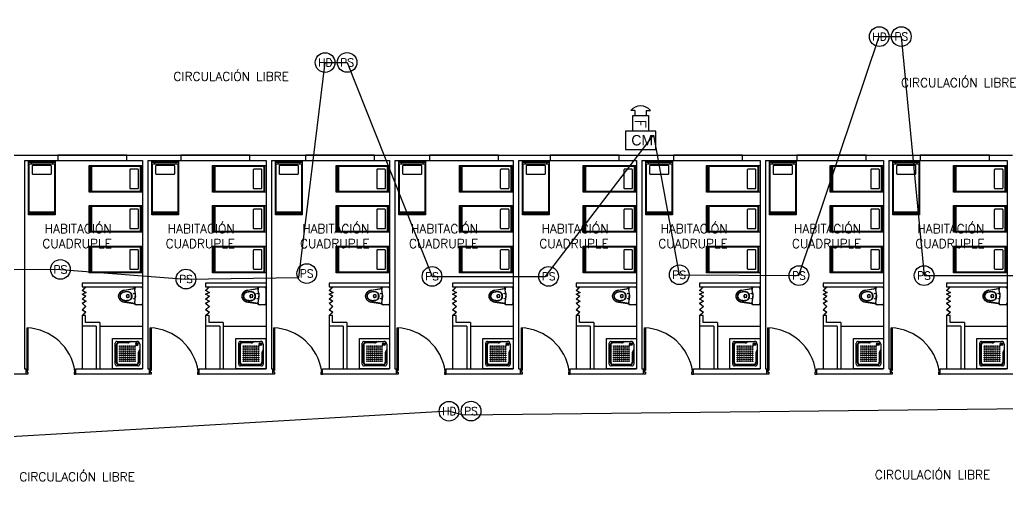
# Model space of a CAD drawing. Header units: metres. Extents: x -24 to 527, y -154 to 95.
# Drawn here: x 6.78 to 34.55, y -105.83 to -92.11 of the extents above; entities that cross this region are included whole.
import ezdxf
from ezdxf.enums import TextEntityAlignment as Align

# ---------------------------------------------------------------- set-up
doc = ezdxf.new("R2010")
doc.units = ezdxf.units.M
doc.header["$MEASUREMENT"] = 0
for name, color, linetype in [('AN-TEXTO', 3, 'Continuous'), ('AR-MOBILIRIO', 1, 'Continuous'), ('AR-MUROS', 6, 'Continuous'), ('AR-PUERTAS', 2, 'Continuous'), ('AR-VENTANAS', 2, 'Continuous')]:
    doc.layers.add(name, color=color, linetype=linetype)
doc.layers.add('EQUIPO', color=1, linetype='Continuous', lineweight=0)
doc.styles.add('REGULAR-2.5', font='romans.shx', dxfattribs={"height": 2.5})
doc.styles.add('ROMAND', font='romand', dxfattribs={"height": 0.5})
doc.styles.add('ROMANS', font='romans.shx', dxfattribs={"width": 0.75})

# ---------------------------------------------------------------- blocks, each defined once
blk = doc.blocks.new('31643339')
at = {"layer": 'AR-MOBILIRIO'}
for p, q in [((0.038, 0.5), (0.038, -0.5)), ((0.038, 0.4), (0.087, 0.4)), ((1.9, 0.4), (1.95, 0.4)), ((1.95, 0.5), (1.95, -0.5)), ((0.038, -0.4), (0.087, -0.4)), ((1.9, -0.4), (1.95, -0.4))]:
    blk.add_line(p, q, dxfattribs=at)
blk.add_lwpolyline([(0, -0.5), (0, 0.5), (2, 0.5), (2, -0.5)], close=True, dxfattribs=at)
for points in [[(1.87, 0.475, -0.414214), (1.9, 0.445), (1.9, -0.445, -0.414214), (1.87, -0.475), (0.117, -0.475, -0.414214), (0.087, -0.445), (0.087, 0.445, -0.414214), (0.117, 0.475)], [(0.15, -0.332, 0.414214), (0.18, -0.362), (0.447, -0.362, 0.414214), (0.477, -0.332), (0.477, 0.333, 0.414214), (0.447, 0.363), (0.18, 0.363, 0.414214), (0.15, 0.333)]]:
    blk.add_lwpolyline(points, format="xyb", close=True, dxfattribs=at)
blk = doc.blocks.new('AR-PUERTA 2')
at = {"layer": 'AR-PUERTAS', "linetype": 'Continuous'}
for points in [[(-1.354, -0.058), (-1.354, -0.008), (-1.329, -0.008), (-1.329, 0.042), (-1.379, 0.042), (-1.379, -0.058)], [(-0.029, -0.008), (-0.029, 0.042), (0.021, 0.042), (0.021, -0.058), (-0.004, -0.058), (-0.004, -0.008)], [(-0.004, -0.058), (-0.004, -1.258), (-0.029, -1.258), (-0.029, -0.058)]]:
    blk.add_lwpolyline(points, close=True, dxfattribs=at)
blk.add_arc((0.061, 0.169), 1.428, 188.1236, 267.3924, dxfattribs=at)
blk = doc.blocks.new('AR-PUERTA ACORDION')
at = {"layer": 'AR-PUERTAS'}
blk.add_lwpolyline([(-0.386, 0.049), (-0.288, -0.046), (-0.235, 0.057), (-0.185, -0.044), (-0.129, 0.054), (-0.046, -0.045), (0.01, 0.056), (0.073, -0.046), (0.158, 0.053), (0.252, -0.046), (0.317, 0.054), (0.41, -0.047), (0.41, -0.054), (0.318, 0.046), (0.253, -0.054), (0.158, 0.046), (0.072, -0.054), (0.01, 0.046), (-0.045, -0.054), (-0.128, 0.046), (-0.185, -0.054), (-0.235, 0.046), (-0.287, -0.054), (-0.39, 0.046)], close=True, dxfattribs=at)
blk = doc.blocks.new('A$C05366594')
at = {"layer": 'AR-MOBILIRIO', "linetype": 'Continuous'}
for p, q in [((0, 0), (0, 0.72)), ((0, 0.72), (0.72, 0.72)), ((0.72, 0.72), (0.72, 0)), ((0.068, 0.113), (0.068, 0.608)), ((0.09, 0.563), (0.09, 0.158)), ((0.113, 0.653), (0.585, 0.653)), ((0.367, 0.63), (0.158, 0.63)), ((0.428, 0.653), (0.397, 0.637)), ((0.653, 0.585), (0.653, 0.113)), ((0.63, 0.367), (0.63, 0.158)), ((0.653, 0.428), (0.637, 0.397)), ((0.72, 0), (0, 0)), ((0.608, 0.068), (0.113, 0.068)), ((0.563, 0.09), (0.158, 0.09))]:
    blk.add_line(p, q, dxfattribs=at)
at = {"layer": 'AR-MOBILIRIO', "color": 250}
for p, q in [((0.104, 0.563), (0.104, 0.158)), ((0.367, 0.617), (0.158, 0.617)), ((0.458, 0.653), (0.403, 0.625)), ((0.617, 0.367), (0.617, 0.158)), ((0.653, 0.458), (0.625, 0.403)), ((0.563, 0.104), (0.158, 0.104))]:
    blk.add_line(p, q, dxfattribs=at)
at = {"layer": 'AR-MOBILIRIO', "linetype": 'Continuous'}
for centre, major_axis, start_param, end_param in [((0.113, 0.608), (0.0318, 0.0318), 0.785398, 2.356194), ((0.158, 0.563), (0.0477, 0.0477), 0.785398, 2.356194), ((0.367, 0.698), (0.0477, 0.0477), 3.926991, 4.390638), ((0.585, 0.585), (0.0477, 0.0477), 5.497787, 7.068583), ((0.698, 0.367), (-0.0477, 0.0477), 0.321751, 0.785398), ((0.113, 0.113), (-0.0318, 0.0318), 0.785398, 2.356194), ((0.158, 0.158), (-0.0477, 0.0477), 0.785398, 2.356194), ((0.158, 0.158), (-0.0477, 0.0477), 0.785398, 2.356194), ((0.563, 0.158), (0.0477, 0.0477), 3.926991, 5.497787), ((0.608, 0.113), (-0.0318, 0.0318), 2.356194, 3.926991)]:
    blk.add_ellipse(centre, major_axis=major_axis, ratio=1, start_param=start_param, end_param=end_param, dxfattribs=at)
at = {"layer": 'AR-MOBILIRIO', "color": 250}
for centre, major_axis, start_param, end_param in [((0.158, 0.563), (-0.0382, 0.0382), -0.785398, 0.785398), ((0.18, 0.54), (-0.00636, 0.00636), -0.785398, 5.497787), ((0.18, 0.495), (-0.00636, 0.00636), -0.785398, 5.497787), ((0.225, 0.54), (0.00636, 0.00636), 0.785398, 7.068583), ((0.225, 0.495), (0.00636, 0.00636), 0.785398, 7.068583), ((0.27, 0.54), (0.00636, 0.00636), 0.785398, 7.068583), ((0.27, 0.495), (0.00636, 0.00636), 0.785398, 7.068583), ((0.315, 0.54), (-0.00636, 0.00636), -0.785398, 5.497787), ((0.315, 0.495), (-0.00636, 0.00636), -0.785398, 5.497787), ((0.36, 0.54), (-0.00636, 0.00636), -0.785398, 5.497787), ((0.36, 0.495), (-0.00636, 0.00636), -0.785398, 5.497787), ((0.367, 0.698), (0.0573, 0.0573), 3.926991, 4.390638), ((0.405, 0.54), (-0.00636, 0.00636), -0.785398, 5.497787), ((0.405, 0.495), (-0.00636, 0.00636), -0.785398, 5.497787), ((0.45, 0.54), (0.00636, 0.00636), 0.785398, 7.068583), ((0.45, 0.495), (0.00636, 0.00636), 0.785398, 7.068583), ((0.495, 0.54), (0.00636, 0.00636), 0.785398, 7.068583), ((0.495, 0.495), (0.00636, 0.00636), 0.785398, 7.068583), ((0.54, 0.54), (-0.00636, 0.00636), -0.785398, 5.497787), ((0.54, 0.495), (-0.00636, 0.00636), -0.785398, 5.497787), ((0.585, 0.585), (0.0223, 0.0223), 0.785398, 7.068583), ((0.585, 0.585), (-0.00955, 0.00955), -0.785398, 5.497787), ((0.576, 0.585), (0.00286, 0.00286), 0.785398, 7.068583), ((0.581, 0.592), (0.00286, 0.00286), 0.785398, 7.068583), ((0.581, 0.578), (0.00286, 0.00286), 0.785398, 7.068583), ((0.589, 0.592), (0.00286, 0.00286), 0.785398, 7.068583), ((0.589, 0.578), (0.00286, 0.00286), 0.785398, 7.068583), ((0.594, 0.585), (0.00286, 0.00286), 0.785398, 7.068583), ((0.18, 0.45), (-0.00636, 0.00636), -0.785398, 5.497787), ((0.18, 0.405), (-0.00636, 0.00636), -0.785398, 5.497787), ((0.18, 0.36), (-0.00636, 0.00636), -0.785398, 5.497787), ((0.18, 0.315), (-0.00636, 0.00636), -0.785398, 5.497787), ((0.18, 0.27), (-0.00636, 0.00636), -0.785398, 5.497787), ((0.225, 0.45), (0.00636, 0.00636), 0.785398, 7.068583), ((0.225, 0.405), (0.00636, 0.00636), 0.785398, 7.068583), ((0.225, 0.36), (0.00636, 0.00636), 0.785398, 7.068583), ((0.225, 0.315), (0.00636, 0.00636), 0.785398, 7.068583), ((0.225, 0.27), (0.00636, 0.00636), 0.785398, 7.068583), ((0.27, 0.45), (0.00636, 0.00636), 0.785398, 7.068583), ((0.27, 0.405), (0.00636, 0.00636), 0.785398, 7.068583), ((0.27, 0.36), (0.00636, 0.00636), 0.785398, 7.068583), ((0.27, 0.315), (0.00636, 0.00636), 0.785398, 7.068583), ((0.27, 0.27), (0.00636, 0.00636), 0.785398, 7.068583), ((0.315, 0.45), (-0.00636, 0.00636), -0.785398, 5.497787), ((0.315, 0.36), (-0.00636, 0.00636), -0.785398, 5.497787), ((0.315, 0.315), (-0.00636, 0.00636), -0.785398, 5.497787), ((0.315, 0.27), (-0.00636, 0.00636), -0.785398, 5.497787), ((0.315, 0.405), (-0.00636, 0.00636), -0.785398, 5.497787), ((0.36, 0.45), (-0.00636, 0.00636), -0.785398, 5.497787), ((0.36, 0.405), (-0.00636, 0.00636), -0.785398, 5.497787), ((0.36, 0.36), (-0.00636, 0.00636), -0.785398, 5.497787), ((0.36, 0.315), (-0.00636, 0.00636), -0.785398, 5.497787), ((0.36, 0.27), (-0.00636, 0.00636), -0.785398, 5.497787), ((0.405, 0.45), (-0.00636, 0.00636), -0.785398, 5.497787), ((0.405, 0.405), (-0.00636, 0.00636), -0.785398, 5.497787), ((0.405, 0.36), (-0.00636, 0.00636), -0.785398, 5.497787), ((0.405, 0.315), (-0.00636, 0.00636), -0.785398, 5.497787), ((0.405, 0.27), (-0.00636, 0.00636), -0.785398, 5.497787), ((0.45, 0.45), (0.00636, 0.00636), 0.785398, 7.068583), ((0.45, 0.405), (0.00636, 0.00636), 0.785398, 7.068583), ((0.45, 0.36), (0.00636, 0.00636), 0.785398, 7.068583), ((0.45, 0.315), (0.00636, 0.00636), 0.785398, 7.068583), ((0.45, 0.27), (0.00636, 0.00636), 0.785398, 7.068583), ((0.495, 0.45), (0.00636, 0.00636), 0.785398, 7.068583), ((0.495, 0.405), (0.00636, 0.00636), 0.785398, 7.068583), ((0.495, 0.36), (0.00636, 0.00636), 0.785398, 7.068583), ((0.495, 0.315), (0.00636, 0.00636), 0.785398, 7.068583), ((0.495, 0.27), (0.00636, 0.00636), 0.785398, 7.068583), ((0.54, 0.45), (-0.00636, 0.00636), -0.785398, 5.497787), ((0.54, 0.36), (-0.00636, 0.00636), -0.785398, 5.497787), ((0.54, 0.315), (-0.00636, 0.00636), -0.785398, 5.497787), ((0.54, 0.27), (-0.00636, 0.00636), -0.785398, 5.497787), ((0.54, 0.405), (-0.00636, 0.00636), -0.785398, 5.497787), ((0.698, 0.367), (-0.0573, 0.0573), 0.321751, 0.785398), ((0.158, 0.158), (-0.0382, 0.0382), 0.785398, 2.356194), ((0.158, 0.158), (0.0382, 0.0382), 2.356194, 3.926991), ((0.18, 0.225), (-0.00636, 0.00636), -0.785398, 5.497787), ((0.18, 0.18), (-0.00636, 0.00636), -0.785398, 5.497787), ((0.225, 0.225), (0.00636, 0.00636), 0.785398, 7.068583), ((0.225, 0.18), (0.00636, 0.00636), 0.785398, 7.068583), ((0.27, 0.225), (0.00636, 0.00636), 0.785398, 7.068583), ((0.27, 0.18), (0.00636, 0.00636), 0.785398, 7.068583), ((0.315, 0.225), (-0.00636, 0.00636), -0.785398, 5.497787), ((0.315, 0.18), (-0.00636, 0.00636), -0.785398, 5.497787), ((0.36, 0.225), (-0.00636, 0.00636), -0.785398, 5.497787), ((0.36, 0.18), (-0.00636, 0.00636), -0.785398, 5.497787), ((0.405, 0.225), (-0.00636, 0.00636), -0.785398, 5.497787), ((0.405, 0.18), (-0.00636, 0.00636), -0.785398, 5.497787), ((0.45, 0.225), (0.00636, 0.00636), 0.785398, 7.068583), ((0.45, 0.18), (0.00636, 0.00636), 0.785398, 7.068583), ((0.495, 0.225), (0.00636, 0.00636), 0.785398, 7.068583), ((0.495, 0.18), (0.00636, 0.00636), 0.785398, 7.068583), ((0.54, 0.225), (-0.00636, 0.00636), -0.785398, 5.497787), ((0.54, 0.18), (-0.00636, 0.00636), -0.785398, 5.497787), ((0.563, 0.158), (0.0382, 0.0382), 3.926991, 5.497787)]:
    blk.add_ellipse(centre, major_axis=major_axis, ratio=1, start_param=start_param, end_param=end_param, dxfattribs=at)
blk = doc.blocks.new('1p-toppiece')
at = {"layer": 'AR-MOBILIRIO'}
for p, q in [((-0.532, 0.174), (-0.265, 0.22)), ((-0.232, 0.219), (-0.531, 0.169)), ((-0.485, 0.003), (-0.485, 0.003)), ((-0.485, 0.003), (-0.485, 0.003)), ((-0.485, 0.003), (-0.485, 0.003)), ((-0.485, 0.003), (-0.485, 0.003)), ((-0.485, 0.003), (-0.485, 0.003)), ((-0.485, 0.003), (-0.485, 0.003)), ((-0.485, 0.003), (-0.485, 0.003)), ((-0.485, 0.003), (-0.485, 0.003)), ((-0.406, 0.039), (-0.443, 0.044)), ((-0.232, 0.22), (-0.232, 0.195)), ((-0.205, 0.008), (-0.232, 0.195)), ((-0.218, 0.098), (-0.218, 0.003)), ((-0.218, -0.093), (-0.218, 0.003)), ((-0.047, 0.26), (-0.192, 0.26)), ((-0.007, 0.22), (-0.007, -0.214)), ((-0.532, -0.169), (-0.265, -0.215)), ((-0.232, -0.214), (-0.531, -0.163)), ((-0.406, -0.034), (-0.443, -0.039)), ((-0.232, -0.189), (-0.205, -0.003)), ((-0.232, -0.189), (-0.232, -0.214)), ((-0.047, -0.254), (-0.192, -0.254))]:
    blk.add_line(p, q, dxfattribs=at)
blk.add_lwpolyline([(-0.467, -0.009, 0.139005), (-0.464, -0.009, 0.107089), (-0.461, -0.006, 0.080212), (-0.46, -0.002, 0.06796), (-0.459, 0.003, 0.06796), (-0.46, 0.007, 0.080212), (-0.461, 0.011, 0.107089), (-0.464, 0.014, 0.139005), (-0.467, 0.015, 0.139005), (-0.47, 0.014, 0.107089), (-0.473, 0.011, 0.080212), (-0.474, 0.007, 0.06796), (-0.475, 0.003, 0.06796), (-0.474, -0.002, 0.080212), (-0.473, -0.006, 0.107089), (-0.47, -0.009, 0.139005)], format="xyb", close=True, dxfattribs=at)
for centre in [(-0.26, 0.078), (-0.26, -0.072)]:
    blk.add_circle(centre, 0.008, dxfattribs=at)
for centre, radius, start, end in [((-0.545, -0.004), 0.165, 137.5273, 177.8064), ((-0.545, 0.009), 0.165, 182.1936, 222.4727), ((-0.545, -0.004), 0.159, 137.1746, 177.7477), ((-0.545, 0.009), 0.159, 182.2523, 222.8254), ((-0.518, -0.034), 0.206, 106.927, 136.493), ((-0.541, -0.003), 0.122, 134.1142, 177.24), ((-0.541, 0.008), 0.122, 182.76, 225.8858), ((-0.518, -0.034), 0.2, 106.5054, 136.1127), ((-0.541, -0.003), 0.115, 133.4423, 177.1285), ((-0.541, 0.008), 0.115, 182.8715, 226.5577), ((-0.519, -0.031), 0.157, 102.7254, 132.8308), ((-0.52, -0.03), 0.15, 101.8667, 132.1155), ((-0.482, -0.117), 0.296, 99.7929, 108.8085), ((-0.482, -0.12), 0.292, 99.5848, 108.4322), ((-0.482, -0.148), 0.279, 90.6669, 104.9929), ((-0.482, -0.156), 0.281, 90.6819, 104.1933), ((-0.474, -0.297), 0.428, 81.7587, 91.4179), ((-0.488, -0.362), 0.487, 81.705, 89.6761), ((-0.434, 0.003), 0.0456, 126.1832, 180), ((-0.434, 0.003), 0.0456, 180, 233.8168), ((-0.447, 0.019), 0.025, 82.2348, 126.1832), ((-0.434, -0.002), 0.123, 44.007, 82.2929), ((-0.431, -0.004), 0.132, 44.3018, 82.295), ((-0.408, 0.024), 0.015, 13.7696, 82.2348), ((-0.495, 0.003), 0.105, 0, 13.7696), ((-0.495, 0.003), 0.105, 346.2304, 0), ((-0.46, 0.006), 0.138, 358.6352, 34.0042), ((-0.46, -0.001), 0.138, 325.9958, 1.3648), ((-0.441, 0.008), 0.132, 357.4666, 37.446), ((-0.441, -0.003), 0.132, 322.554, 2.5334), ((-0.24, 0.073), 0.15, 87.0389, 99.7929), ((-0.192, 0.22), 0.04, 90, 180), ((-0.244, 0.003), 0.04, 351.6776, 8.3142), ((-0.047, 0.22), 0.04, 0, 90), ((-0.518, 0.039), 0.206, 223.507, 253.073), ((-0.518, 0.039), 0.2, 223.8873, 253.4946), ((-0.519, 0.036), 0.157, 227.1692, 257.2746), ((-0.52, 0.036), 0.15, 227.8845, 258.1333), ((-0.482, 0.122), 0.296, 251.1915, 260.2071), ((-0.482, 0.125), 0.292, 251.5678, 260.4152), ((-0.482, 0.153), 0.279, 255.0071, 269.3331), ((-0.482, 0.161), 0.281, 255.8067, 269.3181), ((-0.488, 0.368), 0.487, 270.3239, 278.295), ((-0.474, 0.302), 0.428, 268.5821, 278.2413), ((-0.447, -0.014), 0.025, 233.8168, 277.7652), ((-0.434, 0.007), 0.123, 277.7071, 315.993), ((-0.431, 0.009), 0.132, 277.705, 315.6982), ((-0.408, -0.019), 0.015, 277.7652, 346.2304), ((-0.24, -0.067), 0.15, 260.2071, 272.966), ((-0.192, -0.214), 0.04, 180, 270), ((-0.047, -0.214), 0.04, 270, 360)]:
    blk.add_arc(centre, radius, start, end, dxfattribs=at)
blk = doc.blocks.new('PS SENSOR')
at = {"ltscale": 8}
blk.add_circle((0, 0), 20.4, dxfattribs=at)
at = {"ltscale": 8, "style": 'ROMANS'}
blk.add_text('PS', height=16.34, dxfattribs=at).set_placement((0, 0), align=Align.MIDDLE)
blk = doc.blocks.new('HD SENSOR')
at = {"ltscale": 8}
blk.add_circle((-0.7, 0), 20.7, dxfattribs=at)
at = {"ltscale": 8, "style": 'ROMANS'}
blk.add_text('HD', height=16.59, dxfattribs=at).set_placement((0, 0), align=Align.MIDDLE)
blk = doc.blocks.new('INT SIREN')
at = {"ltscale": 8}
for p, q in [((-24.7, 16.1), (-24.7, 21.1)), ((-24.7, 16.1), (-18.7, 16.1)), ((-18.7, 0), (-18.7, 18.7)), ((-18.7, 18.7), (0, 18.7)), ((0, 18.7), (0, 0)), ((-24.7, 2.7), (-24.7, -2.3)), ((-24.7, 2.7), (-18.7, 2.7)), ((0, 0), (-18.7, 0))]:
    blk.add_line(p, q, dxfattribs=at)
blk.add_ellipse((-15.4, 9.4), major_axis=(0, 14.9), ratio=1, start_param=0.671127, end_param=2.470465, dxfattribs=at)
at = {"ltscale": 8, "style": 'ROMAND', "text_generation_flag": 6}
blk.add_text('F', height=13.2, rotation=180, dxfattribs=at).set_placement((-13.8, 2.6))
blk = doc.blocks.new('CONTOL MODULE')
at = {"ltscale": 8}
blk.add_lwpolyline([(52.3, 31.7), (0, 31.7), (0, 0), (52.3, 0)], close=True, dxfattribs=at)
at = {"ltscale": 8, "insert": (10.3, 25.1), "char_height": 18, "width": 37.8, "attachment_point": 1}
blk.add_mtext('CM', dxfattribs=at)

msp = doc.modelspace()

# ---------------------------------------------------------------- linework, layer by layer
at = {"layer": 'AR-MUROS'}
for p, q in [((8.529, -100.413), (8.529, -100.713)), ((8.629, -100.413), (8.529, -100.413)), ((8.629, -100.613), (8.629, -100.413)), ((12.002, -100.413), (12.002, -100.713)), ((12.102, -100.413), (12.002, -100.413)), ((12.102, -100.613), (12.102, -100.413)), ((15.475, -100.413), (15.475, -100.713)), ((15.575, -100.413), (15.475, -100.413)), ((15.575, -100.613), (15.575, -100.413)), ((18.948, -100.413), (18.948, -100.713)), ((19.048, -100.413), (18.948, -100.413)), ((19.048, -100.613), (19.048, -100.413)), ((22.422, -100.413), (22.422, -100.713)), ((22.522, -100.413), (22.422, -100.413)), ((22.522, -100.613), (22.522, -100.413)), ((25.895, -100.413), (25.895, -100.713)), ((25.995, -100.413), (25.895, -100.413)), ((25.995, -100.613), (25.995, -100.413)), ((29.368, -100.413), (29.368, -100.713)), ((29.468, -100.413), (29.368, -100.413)), ((29.468, -100.613), (29.468, -100.413)), ((32.841, -100.413), (32.841, -100.713)), ((32.941, -100.413), (32.841, -100.413)), ((32.941, -100.613), (32.941, -100.413)), ((8.529, -100.713), (8.529, -101.913)), ((8.928, -100.713), (8.928, -101.913)), ((9.028, -100.613), (9.028, -101.913)), ((12.002, -100.713), (12.002, -101.913)), ((12.401, -100.713), (12.401, -101.913)), ((12.501, -100.613), (12.501, -101.913)), ((15.475, -100.713), (15.475, -101.913)), ((15.874, -100.713), (15.874, -101.913)), ((15.974, -100.613), (15.974, -101.913)), ((18.948, -100.713), (18.948, -101.913)), ((19.348, -100.713), (19.348, -101.913)), ((19.448, -100.613), (19.448, -101.913)), ((22.422, -100.713), (22.422, -101.913)), ((22.821, -100.713), (22.821, -101.913)), ((22.921, -100.613), (22.921, -101.913)), ((25.895, -100.713), (25.895, -101.913)), ((26.294, -100.713), (26.294, -101.913)), ((26.394, -100.613), (26.394, -101.913)), ((29.368, -100.713), (29.368, -101.913)), ((29.767, -100.713), (29.767, -101.913)), ((29.867, -100.613), (29.867, -101.913)), ((32.841, -100.713), (32.841, -101.913)), ((33.241, -100.713), (33.241, -101.913)), ((33.341, -100.613), (33.341, -101.913))]:
    msp.add_line(p, q, dxfattribs=at)
for points in [[(3.431, -95.913), (6.905, -95.913)], [(6.905, -95.913), (10.378, -95.913)], [(6.905, -96.063), (6.905, -101.913)], [(6.905, -96.063), (10.228, -96.063), (10.228, -101.913)], [(10.378, -95.913), (13.851, -95.913)], [(10.378, -96.063), (10.378, -101.913)], [(10.378, -96.063), (13.701, -96.063), (13.701, -101.913)], [(13.851, -95.913), (17.324, -95.913)], [(13.851, -96.063), (13.851, -101.913)], [(13.851, -96.063), (17.174, -96.063), (17.174, -101.913)], [(17.324, -95.913), (20.798, -95.913)], [(17.324, -96.063), (17.324, -101.913)], [(17.324, -96.063), (20.648, -96.063), (20.648, -101.913)], [(20.798, -95.913), (24.271, -95.913)], [(20.798, -96.063), (20.798, -101.913)], [(20.798, -96.063), (24.121, -96.063), (24.121, -101.913)], [(24.271, -95.913), (27.744, -95.913)], [(24.271, -96.063), (24.271, -101.913)], [(24.271, -96.063), (27.594, -96.063), (27.594, -101.913)], [(27.744, -95.913), (31.217, -95.913)], [(27.744, -96.063), (27.744, -101.913)], [(27.744, -96.063), (31.067, -96.063), (31.067, -101.913)], [(31.217, -95.913), (34.691, -95.913)], [(31.217, -96.063), (31.217, -101.913)], [(31.217, -96.063), (34.541, -96.063), (34.541, -101.913)], [(10.228, -99.513), (8.529, -99.513), (8.529, -99.613), (10.228, -99.613)], [(13.701, -99.513), (12.002, -99.513), (12.002, -99.613), (13.701, -99.613)], [(17.174, -99.513), (15.475, -99.513), (15.475, -99.613), (17.174, -99.613)], [(20.648, -99.513), (18.948, -99.513), (18.948, -99.613), (20.648, -99.613)], [(24.121, -99.513), (22.422, -99.513), (22.422, -99.613), (24.121, -99.613)], [(27.594, -99.513), (25.895, -99.513), (25.895, -99.613), (27.594, -99.613)], [(31.067, -99.513), (29.368, -99.513), (29.368, -99.613), (31.067, -99.613)], [(34.541, -99.513), (32.841, -99.513), (32.841, -99.613), (34.541, -99.613)], [(8.928, -100.713), (8.529, -100.713)], [(9.028, -100.613), (8.629, -100.613)], [(9.028, -100.713), (10.228, -100.713)], [(12.401, -100.713), (12.002, -100.713)], [(12.501, -100.613), (12.102, -100.613)], [(12.501, -100.713), (13.701, -100.713)], [(15.874, -100.713), (15.475, -100.713)], [(15.974, -100.613), (15.575, -100.613)], [(15.974, -100.713), (17.174, -100.713)], [(19.348, -100.713), (18.948, -100.713)], [(19.448, -100.613), (19.048, -100.613)], [(19.448, -100.713), (20.648, -100.713)], [(22.821, -100.713), (22.422, -100.713)], [(22.921, -100.613), (22.522, -100.613)], [(22.921, -100.713), (24.121, -100.713)], [(26.294, -100.713), (25.895, -100.713)], [(26.394, -100.613), (25.995, -100.613)], [(26.394, -100.713), (27.594, -100.713)], [(29.767, -100.713), (29.368, -100.713)], [(29.867, -100.613), (29.468, -100.613)], [(29.867, -100.713), (31.067, -100.713)], [(33.241, -100.713), (32.841, -100.713)], [(33.341, -100.613), (32.941, -100.613)], [(33.341, -100.713), (34.541, -100.713)], [(6.905, -101.913), (6.956, -101.913)], [(6.956, -102.063), (6.956, -101.913)], [(8.356, -101.913), (10.228, -101.913)], [(8.356, -102.063), (8.356, -101.913)], [(10.378, -101.913), (10.42, -101.913)], [(10.42, -102.063), (10.42, -101.913)], [(11.82, -101.913), (13.701, -101.913)], [(11.82, -102.063), (11.82, -101.913)], [(13.851, -101.913), (13.893, -101.913)], [(13.893, -102.063), (13.893, -101.913)], [(15.293, -101.913), (17.174, -101.913)], [(15.293, -102.063), (15.293, -101.913)], [(17.324, -101.913), (17.369, -101.913)], [(17.369, -102.063), (17.369, -101.913)], [(18.769, -101.913), (20.648, -101.913)], [(18.769, -102.063), (18.769, -101.913)], [(20.798, -101.913), (20.857, -101.913)], [(20.857, -102.063), (20.857, -101.913)], [(22.257, -101.913), (24.121, -101.913)], [(22.257, -102.063), (22.257, -101.913)], [(24.271, -101.913), (24.322, -101.913)], [(24.322, -102.063), (24.322, -101.913)], [(25.722, -101.913), (27.594, -101.913)], [(25.722, -102.063), (25.722, -101.913)], [(27.744, -101.913), (27.789, -101.913)], [(27.789, -102.063), (27.789, -101.913)], [(29.189, -101.913), (31.067, -101.913)], [(29.189, -102.063), (29.189, -101.913)], [(31.217, -101.913), (31.262, -101.913)], [(31.262, -102.063), (31.262, -101.913)], [(32.662, -101.913), (34.541, -101.913)], [(32.662, -102.063), (32.662, -101.913)], [(6.956, -102.063), (4.892, -102.063)], [(10.42, -102.063), (8.356, -102.063)], [(13.893, -102.063), (11.82, -102.063)], [(17.369, -102.063), (15.293, -102.063)], [(20.857, -102.063), (18.769, -102.063)], [(24.322, -102.063), (22.257, -102.063)], [(27.789, -102.063), (25.722, -102.063)], [(31.262, -102.063), (29.189, -102.063)], [(34.776, -102.063), (32.662, -102.063)]]:
    msp.add_lwpolyline(points, dxfattribs=at)
at = {"layer": 'AR-PUERTAS'}
for points in [[(37.595, -103.009), (19.246, -103.215), (18.847, -103.106), (3.476, -104.006), (2.854, -104.008), (2.394, -102.649), (-7.511, -105.833), (-7.913, -102.206), (13.039, -78.889), (18.145, -83.866), (18.145, -82.603), (16.819, -83.82), (18.145, -83.866)], [(4.523, -99.114), (7.92, -99.123), (11.45, -99.393), (14.625, -99.349), (15.363, -93.309), (15.983, -93.307), (18.37, -99.318), (21.557, -99.318), (24.594, -95.346), (25.322, -99.274), (28.688, -99.296), (30.947, -92.581), (31.567, -92.579), (32.208, -99.296), (35.684, -99.296)]]:
    msp.add_lwpolyline(points, dxfattribs=at)
at = {"layer": 'AR-VENTANAS'}
for points in [[(7.844, -95.913), (7.844, -96.063), (9.787, -96.063), (9.787, -95.913)], [(11.303, -95.913), (11.303, -96.063), (13.246, -96.063), (13.246, -95.913)], [(14.813, -95.913), (14.813, -96.063), (16.756, -96.063), (16.756, -95.913)], [(18.295, -95.913), (18.295, -96.063), (20.238, -96.063), (20.238, -95.913)], [(21.693, -95.913), (21.693, -96.063), (23.636, -96.063), (23.636, -95.913)], [(25.16, -95.913), (25.16, -96.063), (27.103, -96.063), (27.103, -95.913)], [(28.633, -95.913), (28.633, -96.063), (30.576, -96.063), (30.576, -95.913)], [(32.102, -95.913), (32.102, -96.063), (34.045, -96.063), (34.045, -95.913)]]:
    msp.add_lwpolyline(points, close=True, dxfattribs=at)

# ---------------------------------------------------------------- block references
at = {"layer": 'AR-MOBILIRIO', "color": 4, "xscale": 0.9681450398693042, "yscale": 0.9681450398693042, "zscale": 0.9681450398693042}
for p in [(10.234, -99.876), (13.707, -99.876), (17.181, -99.876), (20.654, -99.876), (24.127, -99.876), (27.6, -99.876), (31.074, -99.876), (34.547, -99.876)]:
    msp.add_blockref('1p-toppiece', p, dxfattribs=at)
at = {"layer": 'AR-MOBILIRIO', "xscale": 1.176120000000083, "yscale": 1.176120000000083, "zscale": 1.176120000000083}
for p in [(9.381, -101.913), (12.854, -101.913), (16.328, -101.913), (19.801, -101.913), (23.274, -101.913), (26.747, -101.913), (30.221, -101.913), (33.694, -101.913)]:
    msp.add_blockref('A$C05366594', p, dxfattribs=at)
at = {"layer": 'AR-MUROS', "rotation": 180}
for p in [(6.976, -102.021), (10.441, -102.021), (13.914, -102.021), (17.39, -102.021), (20.878, -102.021), (24.343, -102.021), (27.809, -102.021), (31.282, -102.021)]:
    msp.add_blockref('AR-PUERTA 2', p, dxfattribs=at)
at = {"layer": 'AR-VENTANAS'}
for name, p, xscale, yscale, zscale in [('HD SENSOR', (30.955, -92.581), 0.01336319243885987, 0.01336319243885987, 0.01336319243885987), ('PS SENSOR', (31.567, -92.579), 0.01356668989315578, 0.01356668989315578, 0.01356668989315578), ('HD SENSOR', (15.372, -93.309), 0.01336319243885987, 0.01336319243885987, 0.01336319243885987), ('PS SENSOR', (15.983, -93.307), 0.01356668989315578, 0.01356668989315578, 0.01356668989315578), ('CONTOL MODULE', (23.807, -95.756), 0.01633993801597519, 0.01633993801597519, 0.01633993801597519), ('PS SENSOR', (7.92, -99.123), 0.01356668989315578, 0.01356668989315578, 0.01356668989315578), ('PS SENSOR', (11.45, -99.393), 0.01356668989315578, 0.01356668989315578, 0.01356668989315578), ('PS SENSOR', (14.847, -99.238), 0.01356668989315578, 0.01356668989315578, 0.01356668989315578), ('PS SENSOR', (18.37, -99.318), 0.01356668989315578, 0.01356668989315578, 0.01356668989315578), ('PS SENSOR', (21.648, -99.318), 0.01356668989315578, 0.01356668989315578, 0.01356668989315578), ('PS SENSOR', (25.322, -99.274), 0.01356668989315578, 0.01356668989315578, 0.01356668989315578), ('PS SENSOR', (28.688, -99.296), 0.01356668989315578, 0.01356668989315578, 0.01356668989315578), ('PS SENSOR', (32.208, -99.296), 0.01356668989315578, 0.01356668989315578, 0.01356668989315578), ('HD SENSOR', (18.856, -103.106), 0.01336319243885987, 0.01336319243885987, 0.01336319243885987), ('PS SENSOR', (19.467, -103.104), 0.01356668989315578, 0.01356668989315578, 0.01356668989315578)]:
    msp.add_blockref(name, p, dxfattribs=dict(at, xscale=xscale, yscale=yscale, zscale=zscale))
at = {"layer": 'AR-VENTANAS', "xscale": 0.02352951074299773, "yscale": 0.02352951074299773, "zscale": 0.02352951074299773, "rotation": 270}
msp.add_blockref('INT SIREN', (24.014, -95.237), dxfattribs=at)
at = {"layer": 'AR-VENTANAS', "rotation": 270}
for p in [(8.583, -100.003), (12.056, -100.003), (15.529, -100.003), (19.003, -100.003), (22.476, -100.003), (25.949, -100.003), (29.422, -100.003), (32.896, -100.003)]:
    msp.add_blockref('AR-PUERTA ACORDION', p, dxfattribs=at)
at = {"layer": 'EQUIPO', "xscale": 0.7516572760392114, "yscale": 0.7516572760392114, "zscale": 0.7516572760392114}
for p, rotation in [((7.393, -96.089), 270), ((10.866, -96.089), 270), ((14.34, -96.089), 270), ((17.813, -96.089), 270), ((21.286, -96.089), 270), ((24.759, -96.089), 270), ((28.233, -96.089), 270), ((31.706, -96.089), 270), ((10.228, -96.58), 180), ((13.701, -96.58), 180), ((17.174, -96.58), 180), ((20.648, -96.58), 180), ((24.121, -96.58), 180), ((27.594, -96.58), 180), ((31.067, -96.58), 180), ((34.541, -96.58), 180), ((10.228, -97.704), 180), ((13.701, -97.704), 180), ((17.174, -97.704), 180), ((20.648, -97.704), 180), ((24.121, -97.704), 180), ((27.594, -97.704), 180), ((31.067, -97.704), 180), ((34.541, -97.704), 180), ((10.228, -98.844), 180), ((13.701, -98.844), 180), ((17.174, -98.844), 180), ((20.648, -98.844), 180), ((24.121, -98.844), 180), ((27.594, -98.844), 180), ((31.067, -98.844), 180), ((34.541, -98.844), 180)]:
    msp.add_blockref('31643339', p, dxfattribs=dict(at, rotation=rotation))

# ---------------------------------------------------------------- texts
at = {"layer": 'AN-TEXTO', "char_height": 0.25, "attachment_point": 1, "style": 'REGULAR-2.5'}
for s, width, heights, insert in [('\\pi1.09558;CIRCULACIÓN LIBRE ', 5.7864, [0.31], (10.002, -93.576)), ('\\pi1.09558;CIRCULACIÓN LIBRE ', 5.7864, [0.31], (30.466, -93.75)), ('\\pi-0.03715;HABITACIÓN\\P\\pi-0.09667;CUADRUPLE', 1.9138, [1.229], (7.511, -97.854)), ('\\pi-0.03715;HABITACIÓN\\P\\pi-0.09667;CUADRUPLE', 1.9138, [1.229], (10.975, -97.854)), ('\\pi-0.03715;HABITACIÓN\\P\\pi-0.09667;CUADRUPLE', 1.9138, [1.229], (14.757, -97.854)), ('\\pi-0.03715;HABITACIÓN\\P\\pi-0.09667;CUADRUPLE', 1.9138, [1.229], (17.819, -97.854)), ('\\pi-0.03715;HABITACIÓN\\P\\pi-0.09667;CUADRUPLE', 1.9138, [1.229], (21.486, -97.854)), ('\\pi-0.03715;HABITACIÓN\\P\\pi-0.09667;CUADRUPLE', 1.9138, [1.229], (24.833, -97.854)), ('\\pi-0.03715;HABITACIÓN\\P\\pi-0.09667;CUADRUPLE', 1.9138, [1.229], (28.588, -97.854)), ('\\pi-0.03715;HABITACIÓN\\P\\pi-0.09667;CUADRUPLE', 1.9138, [1.229], (32.059, -97.854)), ('\\pi1.09558;CIRCULACIÓN LIBRE ', 5.7864, [0.31], (29.727, -104.767)), ('\\pi1.09558;CIRCULACIÓN LIBRE ', 5.7864, [0.31], (5.669, -104.825))]:
    msp.add_mtext_dynamic_manual_height_columns(s, width=width, gutter_width=1.25, heights=heights, dxfattribs=dict(at, insert=insert))

doc.saveas('drawing.dxf')
